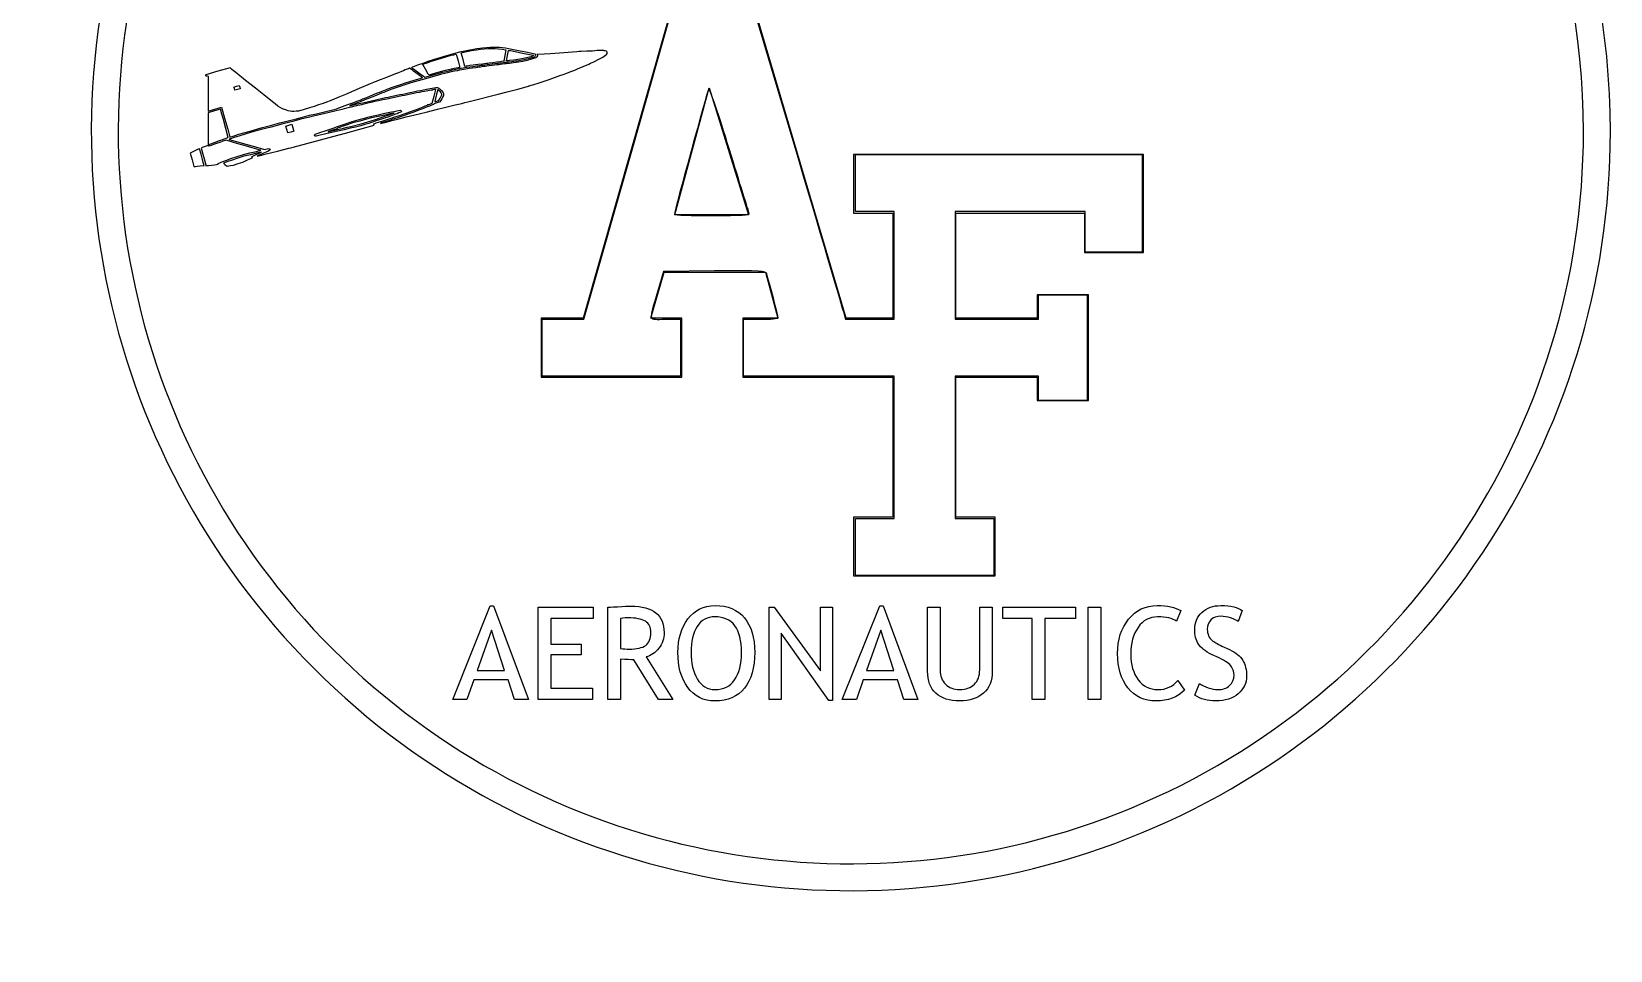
# Model space of a CAD drawing. Extents: x -6 to 156, y -6 to 156.
# Drawn here: x -6.1 to 156.3, y -6.1 to 88.4 of the extents above; entities that cross this region are included whole.
import ezdxf

# ---------------------------------------------------------------- set-up
doc = ezdxf.new("R2010")
doc.units = 0
doc.layers.add('1', color=7, linetype='CONTINUOUS')

msp = doc.modelspace()

# ---------------------------------------------------------------- linework, layer by layer
at = {"layer": '1', "color": 7}
msp.add_lwpolyline([(60.711814, 94.366526), (50.613713, 58.931674), (46.287643, 58.931674), (46.287643, 52.876013), (60.766164, 52.876013), (60.766164, 58.931674), (57.589984, 58.931674), (58.939524, 63.683964), (69.363954, 63.683964), (70.637715, 58.931674), (67.039464, 58.931674), (67.039464, 52.876013), (82.483335, 52.876013), (82.483335, 38.454562), (78.439525, 38.454562), (78.439525, 32.398212), (92.995196, 32.398212), (92.995196, 38.454562), (88.952136, 38.454562), (88.952136, 52.875273), (97.338496, 52.875273), (97.338496, 50.453053), (102.594777, 50.453053), (102.594777, 61.354634), (97.339176, 61.354634), (97.339176, 58.931004), (88.952816, 58.931004), (88.952816, 69.741004), (102.189927, 69.741004), (102.189927, 65.704134), (108.255947, 65.704134), (108.255947, 75.796665), (78.439525, 75.796665), (78.439525, 69.741004), (82.482655, 69.741004), (82.482655, 58.932364), (77.690455, 58.932364), (67.201944, 94.366526)], dxfattribs=at)
at = {"layer": '1', "color": 5}
for points in [[(59.058474, 58.822794), (60.631994, 58.822794), (60.631994, 55.892994), (60.631994, 52.963203), (53.516783, 52.963203), (46.401563, 52.963203), (46.401563, 55.892994), (46.401563, 58.822794), (48.546593, 58.823234), (50.691623, 58.823664), (55.714124, 76.508615), (60.736634, 94.193576), (63.962364, 94.139276), (67.188094, 94.084976), (72.177805, 77.238655)], [(77.383305, 59.607564), (77.599085, 58.822794), (80.102275, 58.822794), (82.605465, 58.822794), (82.605465, 64.368514), (82.605465, 69.914194), (80.617385, 69.914194), (78.629315, 69.914194), (78.629315, 72.843995), (78.629315, 75.773785), (93.382916, 75.773785), (108.136537, 75.773785), (108.136537, 70.751275), (108.136537, 65.728774), (105.206737, 65.728774), (102.276947, 65.728774), (102.276947, 67.821484), (102.276947, 69.914194), (95.580266, 69.914194), (88.883596, 69.914194), (88.883596, 64.368514), (88.883596, 58.822834), (93.173646, 58.822834), (97.463706, 58.822834), (97.463706, 60.078454), (97.463706, 61.334074), (99.974966, 61.334074), (102.486217, 61.334074), (102.486217, 55.893034), (102.486217, 50.451983), (99.974966, 50.451983), (97.463706, 50.451983), (97.463706, 51.707613), (97.463706, 52.963243), (93.173646, 52.963243), (88.883596, 52.963243), (88.883596, 45.638753), (88.883596, 38.314262), (90.871666, 38.314262), (92.859746, 38.314262), (92.859746, 35.384472), (92.859746, 32.454672), (85.744525, 32.454672), (78.629315, 32.454672), (78.629315, 35.384452)], [(64.132354, 63.796564), (58.873784, 63.740664), (58.297754, 61.753374)], [(78.629315, 35.384452), (78.629315, 38.314242), (80.617385, 38.314242), (82.605465, 38.314242), (82.605465, 45.638733), (82.605465, 52.963223), (74.862435, 52.963223), (67.119404, 52.963223), (67.119404, 55.893014), (67.119404, 58.822814), (68.898204, 58.822814)], [(54.444943, 23.837072), (54.444943, 19.696261), (53.148913, 19.696261), (53.148913, 29.189652)], [(54.444943, 28.023242), (54.444943, 24.938702)], [(86.048526, 29.189662), (87.344546, 29.189662), (87.344546, 22.690091)], [(86.048526, 22.592891), (86.048526, 29.189662)], [(91.414066, 22.722491), (91.414066, 29.189662), (92.710096, 29.189662), (92.710096, 22.586411)], [(112.111597, 28.839732), (111.677427, 27.731632)], [(118.410278, 28.839732), (118.027958, 27.712192)], [(116.343117, 25.184942), (117.120737, 24.815572)], [(58.352464, 19.696271), (55.818734, 23.772272)], [(57.082354, 24.063872), (59.836404, 19.696261), (58.352464, 19.696271)], [(116.045037, 23.960202), (115.280377, 24.316612)], [(111.787587, 21.646791), (112.500407, 20.655331)], [(113.563147, 20.130441), (114.036197, 21.322791)]]:
    msp.add_lwpolyline(points, dxfattribs=at)
at = {"layer": '1', "color": 7}
for points in [[(45.273003, 82.913315), (45.447373, 82.969015), (46.067003, 83.173255), (46.686613, 83.377555), (46.904353, 83.448055), (47.122103, 83.518555), (47.673173, 83.712985), (48.224233, 83.907405), (48.570203, 84.028725), (48.916173, 84.150045), (49.184963, 84.250045), (49.453763, 84.350045), (49.740663, 84.469955), (50.027563, 84.589835), (50.610773, 84.838325), (51.193993, 85.086805), (51.360913, 85.168705), (51.527853, 85.250605), (51.655713, 85.302705), (51.783573, 85.354805), (52.212763, 85.583115), (52.641963, 85.811435), (52.780063, 85.906735), (52.918173, 86.002036), (52.998373, 86.086036), (53.078573, 86.170036), (53.087573, 86.248136), (53.096573, 86.326236), (53.049173, 86.373336), (53.001773, 86.420336), (52.870963, 86.444036), (52.740143, 86.467736), (52.736143, 86.482136), (52.036943, 86.473136), (51.804503, 86.454136), (51.572063, 86.435136), (50.992053, 86.410136), (50.412023, 86.385136), (50.193913, 86.372936), (49.975803, 86.360736), (48.614793, 86.253866), (47.253783, 86.146996), (46.599713, 86.105196), (45.945653, 86.063396), (45.915053, 86.066396), (45.884453, 86.069396), (45.911653, 86.022296), (45.938853, 85.975296), (45.843553, 85.848905), (45.748253, 85.722515), (45.290913, 85.592025), (44.833563, 85.461515), (44.395363, 85.371715), (43.957163, 85.281915), (43.706013, 85.245115), (43.454863, 85.208415), (43.236233, 85.182615), (43.017623, 85.156815), (42.857053, 85.136015), (42.696493, 85.115215), (42.602993, 85.109215), (42.509493, 85.103215), (42.315103, 85.075815), (42.120723, 85.048515), (41.926353, 85.026615), (41.731983, 85.004715), (41.490003, 84.972015), (41.248023, 84.939315), (40.891633, 84.896215), (40.535253, 84.853115), (40.363643, 84.829315), (40.192053, 84.805515), (40.054353, 84.787915), (39.916643, 84.770315), (39.573943, 84.720915), (39.231233, 84.671615), (38.877542, 84.619015), (38.523842, 84.566415), (38.330782, 84.534415), (38.137672, 84.502515), (37.889462, 84.455515), (37.641232, 84.408515), (37.360262, 84.351215), (37.079302, 84.293915), (36.500362, 84.155485), (35.921412, 84.017055), (34.392062, 83.583255), (32.862692, 83.149455), (32.155612, 82.918265), (31.448532, 82.687065), (31.135382, 82.575775), (30.822242, 82.464495), (30.564882, 82.366095), (30.307522, 82.267695), (30.082672, 82.180395), (29.857832, 82.093095), (29.132242, 81.801685), (28.406662, 81.510285), (28.214962, 81.431885), (28.023232, 81.353485), (27.809822, 81.267885), (27.596392, 81.182285), (27.360412, 81.092385), (27.124422, 81.002485), (26.886482, 80.919485), (26.648532, 80.836485), (26.620732, 80.808685), (26.592932, 80.780885), (26.834992, 80.849585), (27.077052, 80.918185), (27.512352, 81.018185), (27.947652, 81.118185), (28.393942, 81.221365), (28.840232, 81.324545), (29.410472, 81.451735), (29.980742, 81.578945), (30.126082, 81.611445), (30.271432, 81.643945), (30.553362, 81.697845), (30.835282, 81.751845), (31.138592, 81.814245), (31.441892, 81.876745), (31.756132, 81.942545), (32.070372, 82.008345), (32.362252, 82.069145), (32.654132, 82.129945), (32.968442, 82.195445), (33.282742, 82.260945), (33.574742, 82.321345), (33.866742, 82.381645), (34.476882, 82.494105), (35.087032, 82.606555), (35.265592, 82.647555), (35.444172, 82.688655), (35.536072, 82.691655), (35.627972, 82.694655), (35.696772, 82.647255), (35.765572, 82.599855), (35.917432, 82.476685), (36.069302, 82.353525), (36.138902, 82.244185), (36.208502, 82.134835), (36.228902, 82.063235), (36.249302, 81.991635), (36.244302, 81.932335), (36.239302, 81.873035), (36.152002, 81.693305), (36.064702, 81.513585), (35.953162, 81.347995), (35.841632, 81.182395), (35.545762, 81.097995), (35.249892, 81.013595), (35.233192, 80.975795), (35.216592, 80.937995), (35.009552, 80.853495), (34.802512, 80.768995), (34.566922, 80.677695), (34.331332, 80.586395), (34.095722, 80.495095), (33.860132, 80.403795), (33.613482, 80.309595), (33.366832, 80.215295), (33.076092, 80.108865), (32.785352, 80.002445), (32.091182, 79.767645), (31.397032, 79.532845), (31.037012, 79.406585), (30.676982, 79.280305), (30.251922, 79.156995), (29.826852, 79.033685), (29.787752, 79.003785), (29.748752, 78.973885), (30.335862, 79.125345), (30.922982, 79.276805), (31.654992, 79.462315), (32.387002, 79.647845), (32.833052, 79.751825), (33.279102, 79.855805), (34.457222, 80.145125), (35.635332, 80.434435), (36.202532, 80.572395), (36.769712, 80.710345), (37.447042, 80.879115), (38.124342, 81.047895), (38.435312, 81.125195), (38.746272, 81.202495), (39.833293, 81.477645), (40.920313, 81.752785), (41.850683, 81.993385), (42.781043, 82.233985), (43.875903, 82.523325), (44.970743, 82.812735), (45.035543, 82.835835), (45.100243, 82.858935)], [(45.703203, 85.966805), (45.782003, 86.081376), (44.866233, 86.272726), (43.950463, 86.464096), (43.433433, 86.567136), (42.916393, 86.670176), (42.618503, 86.713776), (42.320613, 86.757376), (41.991473, 86.785376), (41.662343, 86.813376), (41.354483, 86.809376), (41.046623, 86.805376), (40.650783, 86.774376), (40.254933, 86.743376), (39.967363, 86.709276), (39.679773, 86.675176), (39.318513, 86.607476), (38.957242, 86.539776), (38.429532, 86.430206), (37.901822, 86.320616), (36.537782, 85.932665), (35.173732, 85.544705), (34.634872, 85.349165), (34.096032, 85.153615), (33.577742, 84.969345), (33.059452, 84.785085), (33.012952, 84.760285), (32.966552, 84.735485), (32.973552, 84.712785), (32.980552, 84.690085), (33.074852, 84.640985), (33.169152, 84.591885), (33.573422, 84.290995), (33.977672, 83.990105), (34.143712, 83.865045), (34.309742, 83.739975), (34.925842, 83.915755), (35.541942, 84.091545), (36.185972, 84.251955), (36.829972, 84.412425), (37.166712, 84.482725), (37.503442, 84.553025), (38.068872, 84.655455), (38.634302, 84.757895), (38.954432, 84.802995), (39.274563, 84.848095), (39.457233, 84.874795), (39.639883, 84.901495), (39.799873, 84.924195), (39.959883, 84.946995), (40.119963, 84.969495), (40.280053, 84.991995), (40.498293, 85.018995), (40.716533, 85.045995), (41.245073, 85.110995), (41.773593, 85.175995), (41.911413, 85.193195), (42.049213, 85.210395), (42.209353, 85.232695), (42.369493, 85.254995), (42.524313, 85.275195), (42.679113, 85.295395), (42.786803, 85.302395), (42.894503, 85.309395), (43.287753, 85.360495), (43.681033, 85.411595), (43.840673, 85.435595), (44.000313, 85.459595), (44.537463, 85.577815), (45.074593, 85.696025), (45.350043, 85.774225), (45.625493, 85.852425)], [(37.338762, 84.626915), (36.936382, 84.536615), (36.423902, 84.415345), (35.911422, 84.294085), (35.312582, 84.122745), (34.713762, 83.951415), (34.680962, 84.007415), (34.648162, 84.063415), (34.372642, 84.555655), (34.097112, 85.047905), (34.109212, 85.056905), (34.121312, 85.065905), (34.561932, 85.230615), (35.002542, 85.395325), (36.017552, 85.697085), (37.032542, 85.998926), (37.289052, 86.055126), (37.545562, 86.111326), (37.740192, 85.429345), (37.934832, 84.747355), (37.837932, 84.732555), (37.741032, 84.717755)], [(42.030153, 85.327135), (41.695493, 85.280435), (41.317233, 85.230635), (40.938973, 85.180835), (40.800893, 85.164735), (40.662793, 85.148635), (40.237243, 85.097835), (39.811693, 85.047035), (39.548893, 85.009335), (39.286093, 84.971735), (38.965502, 84.928235), (38.644922, 84.884735), (38.547522, 84.871635), (38.450222, 84.858535), (38.252382, 85.551735), (38.054552, 86.244946), (38.339162, 86.310346), (38.623782, 86.375746), (39.131543, 86.471846), (39.639303, 86.567946), (40.034783, 86.612246), (40.430283, 86.656546), (40.812663, 86.678846), (41.195033, 86.701146), (41.543983, 86.687046), (41.892933, 86.672846), (42.270603, 86.620546), (42.648283, 86.568246), (42.651283, 86.559246), (42.654283, 86.550246), (42.545563, 85.972325), (42.436863, 85.394415), (42.401263, 85.384315), (42.365763, 85.374215)], [(44.764443, 85.737115), (44.304343, 85.640615), (44.100153, 85.606015), (43.895953, 85.571415), (43.462093, 85.508015), (43.028233, 85.444615), (42.896603, 85.426615), (42.764983, 85.408615), (42.748283, 85.417615), (42.731583, 85.426615), (42.835063, 85.957425), (42.938543, 86.488236), (42.963343, 86.495236), (42.988143, 86.502236), (43.150293, 86.475836), (43.312433, 86.449436), (44.380953, 86.226776), (45.449483, 86.004106), (45.456483, 85.980806), (45.463483, 85.957505), (45.444683, 85.923605), (45.425883, 85.889705), (45.325753, 85.861305), (45.225623, 85.832905)], [(25.287632, 80.512715), (25.307332, 80.526715), (25.858052, 80.722325), (26.408802, 80.917925), (26.924462, 81.111395), (27.440122, 81.304865), (27.653882, 81.389365), (27.867632, 81.473865), (27.919432, 81.500765), (27.971232, 81.527665), (28.313762, 81.661025), (28.656282, 81.794395), (29.050542, 81.954825), (29.444812, 82.115265), (29.680702, 82.205465), (29.916622, 82.295665), (30.269842, 82.433225), (30.623062, 82.570785), (30.902592, 82.674815), (31.182132, 82.778845), (31.758422, 82.968245), (32.334712, 83.157635), (33.210452, 83.417985), (34.086202, 83.678345), (34.089202, 83.685345), (34.092202, 83.692345), (33.626312, 84.035105), (33.160402, 84.377865), (32.998752, 84.492625), (32.837092, 84.607385), (32.824192, 84.652585), (32.811292, 84.697785), (32.775992, 84.675885), (32.740692, 84.653985), (32.623362, 84.606685), (32.506052, 84.559385), (32.408052, 84.520585), (32.310152, 84.481785), (32.120582, 84.402985), (31.931002, 84.324085), (31.621302, 84.200745), (31.311602, 84.077405), (30.379902, 83.716415), (29.448222, 83.355425), (29.319702, 83.305625), (29.191192, 83.255825), (29.106592, 83.218825), (29.021992, 83.181825), (28.851522, 83.112425), (28.681042, 83.043025), (27.578702, 82.571555), (26.476362, 82.100075), (26.317252, 82.032475), (26.158142, 81.964875), (25.807812, 81.817185), (25.457492, 81.669495), (24.739712, 81.392425), (24.021932, 81.115365), (23.936832, 81.080065), (23.851732, 81.044865), (23.613212, 80.963765), (23.374711, 80.882665), (22.918791, 80.729895), (22.462871, 80.577125), (21.887991, 80.412635), (21.313121, 80.248135), (21.073201, 80.228935), (20.833291, 80.209735), (20.649151, 80.226435), (20.465011, 80.243135), (20.269901, 80.293335), (20.074791, 80.343535), (19.877121, 80.419335), (19.679431, 80.495135), (19.443741, 80.624205), (19.208041, 80.753275), (18.926011, 80.982005), (18.644001, 81.210745), (17.763871, 81.911025), (16.883741, 82.611305), (15.869411, 83.415995), (14.855081, 84.220695), (14.643841, 84.386375), (14.432591, 84.552065), (14.360691, 84.626765), (14.288791, 84.701365), (13.032591, 84.348875), (11.776411, 83.996375), (11.759711, 83.958275), (11.743011, 83.920175), (11.788411, 83.894875), (11.833811, 83.869575), (11.886411, 83.884675), (11.939111, 83.899775), (11.975411, 83.862275), (12.011711, 83.824775), (12.011971, 83.367275), (12.012231, 82.909755), (12.015231, 81.970985), (12.018231, 81.032195), (12.021231, 80.688165), (12.024231, 80.344125), (12.023771, 80.302625), (12.023311, 80.261125), (12.714721, 80.452445), (13.406141, 80.643765), (13.721331, 79.520595), (14.036521, 78.397435), (14.140891, 77.981635), (14.245261, 77.565835), (14.709931, 77.715885), (15.174581, 77.865945), (16.329331, 78.195495), (17.484071, 78.525045), (18.434501, 78.778655), (19.384951, 79.032275), (19.619071, 79.087075), (19.853191, 79.141875), (20.406401, 79.287115), (20.959611, 79.432375), (21.713631, 79.624115), (22.467651, 79.815845), (23.158851, 79.977635), (23.850072, 80.139425), (24.128342, 80.206225), (24.406612, 80.273025), (24.837882, 80.387155), (25.269132, 80.501265)], [(14.723831, 82.563745), (14.676731, 82.728705), (14.951671, 82.807105), (15.226611, 82.885505), (15.273711, 82.720535), (15.320811, 82.555565), (15.045871, 82.477165), (14.770941, 82.398765)], [(29.080462, 78.865025), (29.070162, 78.927425), (29.186912, 78.976725), (29.303682, 79.026025), (30.033562, 79.260645), (30.763452, 79.495285), (31.241482, 79.653895), (31.719512, 79.812505), (32.292822, 80.012405), (32.866102, 80.212305), (33.156572, 80.319715), (33.447032, 80.427145), (33.800632, 80.563345), (34.154242, 80.699535), (34.367362, 80.786235), (34.580502, 80.872935), (34.601102, 80.903035), (34.621802, 80.933035), (34.688602, 80.930035), (34.755402, 80.927035), (34.917912, 80.997535), (35.080422, 81.068035), (35.272032, 81.778295), (35.463632, 82.488565), (35.375832, 82.483565), (35.288032, 82.478565), (35.155152, 82.429765), (35.022272, 82.380965), (34.996572, 82.395265), (34.970772, 82.409565), (34.622142, 82.346165), (34.273502, 82.282665), (34.014382, 82.232165), (33.755242, 82.181665), (33.463382, 82.120865), (33.171522, 82.059965), (32.857012, 81.995165), (32.542502, 81.930365), (32.250862, 81.868865), (31.959212, 81.807365), (31.184532, 81.646345), (30.409842, 81.485325), (29.982322, 81.399725), (29.554812, 81.314125), (29.152642, 81.223025), (28.750472, 81.132025), (28.271292, 81.019055), (27.792122, 80.906085), (27.268752, 80.781325), (26.745372, 80.656545), (26.266082, 80.544015), (25.786802, 80.431475), (24.484792, 80.117835), (23.182791, 79.804175), (22.813621, 79.722575), (22.444441, 79.640975), (21.569211, 79.415515), (20.694001, 79.190055), (19.598871, 78.901635), (18.503751, 78.613225), (17.492611, 78.352105), (16.481461, 78.090995), (15.829251, 77.887755), (15.177041, 77.684515), (14.693191, 77.528985), (14.209331, 77.373445), (14.201331, 77.358845), (14.193331, 77.344345), (15.041161, 77.100825), (15.889001, 76.857325), (16.510561, 76.679755), (17.132111, 76.502175), (17.478821, 76.401705), (17.825531, 76.301215), (18.085891, 76.358215), (18.346251, 76.415215), (18.368151, 76.338515), (18.389951, 76.261815), (18.348251, 76.241215), (18.306551, 76.220615), (18.281751, 76.182615), (18.256851, 76.144615), (18.150361, 76.101015), (18.043881, 76.057415), (17.874031, 75.985815), (17.704161, 75.914215), (17.526961, 75.826715), (17.349751, 75.739215), (17.251451, 75.708515), (17.153151, 75.677815), (17.102651, 75.646315), (17.052151, 75.614815), (17.518491, 75.731055), (17.984831, 75.847305), (19.151731, 76.134235), (20.318651, 76.421155), (20.541981, 76.472055), (20.765311, 76.522955), (22.168171, 76.899935), (23.571042, 77.276915), (24.863882, 77.622625), (26.156722, 77.968345), (27.623602, 78.386305), (29.090492, 78.804285)], [(35.890712, 81.593575), (36.048322, 81.870475), (36.062822, 81.940475), (36.077322, 82.010475), (36.010522, 82.115915), (35.943722, 82.221355), (35.799192, 82.341825), (35.654662, 82.462295), (35.492762, 81.849995), (35.330842, 81.237705), (35.434932, 81.251705), (35.539022, 81.265705), (35.636122, 81.291405), (35.733222, 81.317105)], [(63.586464, 82.661385), (67.632254, 69.579204), (60.058364, 69.579204)], [(12.658521, 77.006815), (13.133741, 77.175315), (13.172041, 77.207615), (13.210341, 77.239915), (13.602511, 77.366005), (13.994671, 77.492155), (14.037971, 77.518055), (14.081271, 77.543855), (13.833281, 78.464115), (13.585271, 79.384375), (13.445941, 79.921785), (13.306581, 80.459215), (12.664381, 80.269915), (12.022171, 80.080615), (12.024171, 79.890865), (12.026171, 79.701115), (12.029171, 78.560235), (12.032171, 77.419355), (12.034171, 77.118185), (12.036171, 76.817015), (12.040171, 76.804415), (12.044171, 76.791915), (12.114771, 76.815415), (12.185371, 76.838815)], [(27.173842, 78.612635), (26.628462, 78.481645), (26.003362, 78.338255), (25.378262, 78.194875), (24.262542, 77.936925), (23.146841, 77.678985), (23.065241, 77.672985), (22.983641, 77.666985), (22.959641, 77.724685), (22.935641, 77.782485), (22.990741, 77.824185), (23.045841, 77.865885), (23.337111, 77.970465), (23.628382, 78.075045), (24.050872, 78.219945), (24.473352, 78.364845), (24.895842, 78.509675), (25.318352, 78.654515), (25.730492, 78.793985), (26.142632, 78.933465), (26.740232, 79.131535), (27.337822, 79.329615), (27.968352, 79.495665), (28.598872, 79.661725), (28.990302, 79.748725), (29.381722, 79.835725), (29.795112, 79.929125), (30.208522, 80.022525), (30.555602, 80.098225), (30.902702, 80.173925), (31.162032, 80.223725), (31.421362, 80.273525), (31.626032, 80.306525), (31.830712, 80.339525), (31.864612, 80.325025), (31.898512, 80.310525), (31.913212, 80.258925), (31.927912, 80.207325), (31.895312, 80.175725), (31.862712, 80.144125), (31.660412, 80.061525), (31.458102, 79.978925), (31.296842, 79.918825), (31.135582, 79.858725), (30.605912, 79.672685), (30.076242, 79.486635), (29.400752, 79.269725), (28.725272, 79.052845), (28.639172, 79.020945), (28.553072, 78.989045), (28.136392, 78.865455), (27.719722, 78.741855)], [(29.257332, 79.396855), (29.725282, 79.549115), (30.201672, 79.713465), (30.678082, 79.877835), (30.915612, 79.962335), (31.153152, 80.046835), (30.928652, 79.999935), (30.704142, 79.953035), (30.368012, 79.880635), (30.031882, 79.808235), (29.684732, 79.732735), (29.337582, 79.657235), (28.835292, 79.541945), (28.332992, 79.426655), (27.628802, 79.227015), (26.924612, 79.027385), (26.133042, 78.758845), (25.341472, 78.490305), (25.303472, 78.456805), (25.265472, 78.423205), (25.154442, 78.395505), (25.043412, 78.367805), (24.719152, 78.259355), (24.394892, 78.150915), (24.389892, 78.140915), (24.384892, 78.130915), (24.724952, 78.212615), (25.064992, 78.294315), (25.511362, 78.397185), (25.957732, 78.500045), (26.338032, 78.584345), (26.718342, 78.668645), (27.754282, 78.956025), (28.790242, 79.243385)], [(20.110911, 78.356765), (20.010471, 78.708685), (20.329401, 78.799685), (20.648331, 78.890685), (20.748761, 78.538765), (20.849201, 78.186845), (20.530281, 78.095845), (20.211351, 78.004845)], [(11.518601, 74.958595), (11.429101, 75.272465), (11.288201, 75.820965), (11.147301, 76.369465), (11.063101, 76.345465), (10.978901, 76.321465), (10.851231, 76.261865), (10.723561, 76.202365), (10.514111, 76.102865), (10.304651, 76.003365), (10.238051, 75.969965), (10.171451, 75.936565), (10.362341, 75.242635), (10.553241, 74.548715), (10.729121, 74.557715), (10.904991, 74.566715), (11.204061, 74.602315), (11.503151, 74.637815), (11.555551, 74.641815), (11.607951, 74.645815)], [(13.057491, 74.817085), (13.050491, 74.841085), (13.129291, 74.877685), (13.208091, 74.914285), (13.375251, 74.995285), (13.542411, 75.076285), (13.942581, 75.216015), (14.342741, 75.355815), (15.005911, 75.567855), (15.669061, 75.779905), (16.325651, 75.944315), (16.982251, 76.108705), (17.217041, 76.161105), (17.451831, 76.213505), (17.359431, 76.245405), (17.267131, 76.277305), (16.567781, 76.477415), (15.868441, 76.677535), (14.974971, 76.932685), (14.081531, 77.187825), (13.978631, 77.219025), (13.875761, 77.250125), (13.549041, 77.140635), (13.222321, 77.031145), (12.898001, 76.917345), (12.573681, 76.803535), (12.329641, 76.716535), (12.085601, 76.629535), (12.058501, 76.675335), (12.031401, 76.721235), (11.922631, 76.676635), (11.813861, 76.632035), (11.608551, 76.559635), (11.403251, 76.487235), (11.359751, 76.464735), (11.316251, 76.442235), (11.546451, 75.585765), (11.776581, 74.729285), (11.776131, 74.678485), (11.775671, 74.627685), (11.922461, 74.641285), (12.069261, 74.654885), (12.372671, 74.685085), (12.676081, 74.715285), (12.870331, 74.754085), (13.064591, 74.792885)], [(16.085821, 75.218155), (16.579821, 75.456245), (16.544621, 75.488045), (16.509421, 75.519845), (16.525321, 75.545445), (16.541221, 75.571045), (17.033691, 75.804135), (17.526151, 76.037215), (17.279811, 75.983515), (17.033481, 75.929815), (16.367531, 75.762875), (15.701581, 75.595945), (15.091091, 75.401335), (14.480611, 75.206725), (14.035201, 75.050405), (13.589791, 74.894075), (13.749851, 74.752005), (13.909931, 74.609905), (13.950731, 74.600905), (13.991531, 74.591905), (14.316881, 74.647205), (14.642231, 74.702505), (15.116911, 74.841325), (15.591581, 74.980135)]]:
    msp.add_lwpolyline(points, close=True, dxfattribs=at)
at = {"layer": '1', "color": 5}
for points in [[(67.692614, 69.757224)], [(43.538883, 19.696271), (42.884393, 21.698631), (39.352723, 21.698631), (38.652872, 19.696271), (37.201322, 19.696271), (41.057003, 29.319262), (41.400443, 29.319262), (44.977473, 19.696271)], [(83.611995, 19.696271), (82.957505, 21.698631), (79.425835, 21.698631), (78.725975, 19.696271), (77.274435, 19.696271), (81.130105, 29.319262), (81.473555, 29.319262), (85.050585, 19.696271)], [(47.271443, 28.023242), (47.271443, 25.385832), (50.407823, 25.385832), (50.407823, 24.284202), (47.271443, 24.284202), (47.271443, 20.862701), (51.574243, 20.862701), (51.574243, 19.696271), (45.975413, 19.696271), (45.975413, 29.189662), (51.645523, 29.189662), (51.645523, 28.023242)], [(54.444943, 28.023242)], [(75.887685, 19.566671), (70.982225, 26.506892), (70.982225, 19.696271), (69.751004, 19.696271), (69.751004, 29.189662), (70.269414, 29.189662), (75.045265, 22.625291), (75.045265, 29.189662), (76.276495, 29.189662), (76.276495, 19.566671)], [(98.114516, 28.023242), (98.114516, 19.696271), (96.818496, 19.696271), (96.818496, 28.023242), (93.798756, 28.023242), (93.798756, 29.189662), (101.270346, 29.189662), (101.270346, 28.023242)], [(102.585807, 19.696271), (102.585807, 29.189662), (103.881837, 29.189662), (103.881837, 19.696271)], [(112.111597, 28.839732)], [(41.167163, 26.830892), (39.696173, 22.651211), (42.515023, 22.651211)], [(81.240265, 26.830892), (79.769275, 22.651211), (82.588135, 22.651211)], [(60.354814, 24.523972)], [(61.715644, 24.523972)], [(113.563147, 20.130441)]]:
    msp.add_lwpolyline(points, close=True, dxfattribs=at)
at = {"layer": '1', "color": 7}
for points in [[(156.31716, 78.158075), (156.31716, 98.886991), (148.08263, 118.766905), (133.425073, 133.424463)], [(153.544875, 78.158075), (153.544875, 98.151736), (145.602424, 117.326508), (131.464771, 131.464161)], [(5.94967, 108.068028), (-6.147777, 78.862208), (0.53913, 45.244855), (22.892297, 22.891687)], [(8.510927, 107.007121), (-3.157423, 78.837232), (3.2923, 46.412288), (24.852599, 24.851989)], [(107.007731, 8.510317), (135.177619, 20.178667), (153.544875, 47.667207), (153.544875, 78.158075)], [(108.068638, 5.94906), (137.274459, 18.046507), (156.31716, 46.545923), (156.31716, 78.158075)], [(24.852599, 24.851989), (46.412898, 3.29169), (78.837842, -3.158033), (107.007731, 8.510317)], [(22.892297, 22.891687), (45.245465, 0.53852), (78.862818, -6.148387), (108.068638, 5.94906)]]:
    msp.add_open_spline(points, degree=3, dxfattribs=at)
at = {"layer": '1', "color": 5}
for points in [[(63.541054, 82.524015), (63.413384, 82.388285), (60.004184, 69.945114), (60.004184, 69.614844)], [(65.641554, 76.350525), (64.568134, 79.832955), (63.622904, 82.611035), (63.541054, 82.524015)], [(72.177805, 77.238655), (74.922155, 67.973174), (77.264625, 60.039184), (77.383305, 59.607564)], [(67.692614, 69.757224), (67.638014, 69.901104), (66.714984, 72.868075), (65.641554, 76.350525)], [(60.004184, 69.614844), (60.004184, 69.549344), (61.756444, 69.495634), (63.898094, 69.495634)], [(63.898094, 69.495634), (66.926694, 69.495634), (67.769914, 69.553734), (67.692614, 69.757224)], [(69.504504, 63.482654), (69.399244, 63.825334), (69.005494, 63.848344), (64.132354, 63.796564)], [(70.676485, 58.979764), (70.676025, 59.127104), (69.752434, 62.675514), (69.504504, 63.482654)], [(58.297754, 61.753374), (57.341224, 58.453464), (57.245364, 58.822794), (59.058474, 58.822794)], [(68.898204, 58.822814), (69.876544, 58.822814), (70.676775, 58.893414), (70.676485, 58.979764)], [(54.153333, 29.235052), (54.779747, 29.269585), (55.235517, 29.286852), (55.520644, 29.286852)], [(55.520644, 29.286852), (57.80165, 29.286852), (58.942154, 28.379635), (58.942154, 26.565202)], [(61.385154, 27.971402), (62.076367, 28.895895), (63.007347, 29.358142), (64.178094, 29.358142)], [(64.178094, 29.358142), (65.495721, 29.358142), (66.504461, 28.932615), (67.204314, 28.081562)], [(106.739567, 27.945482), (107.499907, 28.882935), (108.482727, 29.351662), (109.688027, 29.351662)], [(109.688027, 29.351662), (110.720527, 29.351662), (111.528384, 29.181019), (112.111597, 28.839732)], [(114.288917, 28.651812), (114.790051, 29.118379), (115.433744, 29.351662), (116.219997, 29.351662)], [(116.219997, 29.351662), (117.269778, 29.351662), (117.999871, 29.181019), (118.410278, 28.839732)], [(53.148913, 29.189652), (53.196447, 29.189652), (53.531253, 29.204785), (54.153333, 29.235052)], [(55.209594, 28.088042), (55.079994, 28.088042), (54.82511, 28.066442), (54.444943, 28.023242)], [(57.011074, 27.738112), (56.630907, 27.971398), (56.030414, 28.088042), (55.209594, 28.088042)], [(57.581324, 26.591132), (57.581324, 27.122505), (57.39124, 27.504832), (57.011074, 27.738112)], [(60.354814, 24.523972), (60.354814, 25.897758), (60.698261, 27.046902), (61.385154, 27.971402)], [(64.178094, 28.191722), (63.374554, 28.191722), (62.763261, 27.863395), (62.344214, 27.206742)], [(66.899744, 24.523972), (66.899744, 26.969138), (65.992528, 28.191722), (64.178094, 28.191722)], [(67.204314, 28.081562), (67.908488, 27.230502), (68.260574, 26.044638), (68.260574, 24.523972)], [(105.599067, 24.413812), (105.599067, 25.830798), (105.979233, 27.008022), (106.739567, 27.945482)], [(109.720427, 28.185242), (108.886654, 28.185242), (108.21704, 27.826675), (107.711587, 27.109542)], [(111.677427, 27.731632), (111.2627, 28.034038), (110.610367, 28.185242), (109.720427, 28.185242)], [(113.537227, 26.889222), (113.537227, 27.597715), (113.787791, 28.185245), (114.288917, 28.651812)], [(115.209097, 27.874192), (114.958531, 27.623632), (114.833247, 27.301788), (114.833247, 26.908662)], [(116.252397, 28.250042), (115.811751, 28.250042), (115.463984, 28.124758), (115.209097, 27.874192)], [(117.237377, 28.075082), (116.883131, 28.191722), (116.554804, 28.250042), (116.252397, 28.250042)], [(118.027958, 27.712192), (117.855151, 27.837478), (117.591624, 27.958442), (117.237377, 28.075082)], [(57.049954, 25.249742), (57.4042, 25.500308), (57.581324, 25.947438), (57.581324, 26.591132)], [(58.942154, 26.565202), (58.942154, 25.969028), (58.75855, 25.431178), (58.391344, 24.951652)], [(62.344214, 27.206742), (61.925167, 26.550088), (61.715644, 25.655832), (61.715644, 24.523972)], [(107.711587, 27.109542), (107.21046, 26.392408), (106.959897, 25.467912), (106.959897, 24.336052)], [(113.919547, 25.392312), (113.664667, 25.807038), (113.537227, 26.306008), (113.537227, 26.889222)], [(114.833247, 26.908662), (114.833247, 26.666735), (114.878611, 26.446408), (114.969337, 26.247682)], [(114.969337, 26.247682), (115.060057, 26.048962), (115.185337, 25.882638), (115.345177, 25.748712)], [(54.444943, 24.938702), (54.75599, 24.895502), (55.058397, 24.873902), (55.352164, 24.873902)], [(55.352164, 24.873902), (56.129777, 24.873902), (56.695707, 24.999182), (57.049954, 25.249742)], [(58.391344, 24.951652), (58.024137, 24.476438), (57.587807, 24.180512), (57.082354, 24.063872)], [(61.365714, 20.933981), (60.691781, 21.867121), (60.354814, 23.063785), (60.354814, 24.523972)], [(61.715644, 24.523972), (61.715644, 23.435311), (61.929487, 22.525935), (62.357174, 21.795841)], [(66.199894, 21.705111), (66.666461, 22.374725), (66.899744, 23.314345), (66.899744, 24.523972)], [(68.260574, 24.523972), (68.260574, 22.964418), (67.908488, 21.741835), (67.204314, 20.856221)], [(106.668287, 20.875661), (105.955473, 21.769915), (105.599067, 22.949298), (105.599067, 24.413812)], [(115.280377, 24.316612), (114.632364, 24.619012), (114.178754, 24.977578), (113.919547, 25.392312)], [(115.345177, 25.748712), (115.509344, 25.614792), (115.841991, 25.426868), (116.343117, 25.184942)], [(117.120737, 24.815572), (117.768751, 24.508852), (118.222358, 24.141645), (118.481558, 23.713952)], [(55.818734, 23.772272), (55.529287, 23.772272), (55.071357, 23.793872), (54.444943, 23.837072)], [(106.959897, 24.336052), (106.959897, 23.256025), (107.21694, 22.379045), (107.731027, 21.705111)], [(117.328098, 23.059461), (117.159617, 23.335948), (116.731931, 23.636195), (116.045037, 23.960202)], [(117.587308, 22.171681), (117.587308, 22.491368), (117.500904, 22.787295), (117.328098, 23.059461)], [(118.481558, 23.713952), (118.745084, 23.290585), (118.876848, 22.750575), (118.876848, 22.093921)], [(62.357174, 21.795841), (62.789187, 21.065741), (63.396161, 20.700691), (64.178094, 20.700691)], [(64.178094, 20.700691), (65.063707, 20.700691), (65.737641, 21.035498), (66.199894, 21.705111)], [(86.910386, 20.324851), (86.335812, 20.851898), (86.048526, 21.607911), (86.048526, 22.592891)], [(87.344546, 22.690091), (87.344546, 22.111205), (87.528152, 21.633838), (87.895366, 21.257991)], [(87.895366, 21.257991), (88.262572, 20.886458), (88.748579, 20.700691), (89.353386, 20.700691)], [(89.353386, 20.700691), (89.992759, 20.700691), (90.496049, 20.882135), (90.863256, 21.245021)], [(90.863256, 21.245021), (91.230463, 21.607915), (91.414066, 22.100405), (91.414066, 22.722491)], [(92.710096, 22.586411), (92.710096, 21.627351), (92.409849, 20.877818), (91.809356, 20.337811)], [(107.731027, 21.705111), (108.24944, 21.035498), (108.916894, 20.700691), (109.733387, 20.700691)], [(109.733387, 20.700691), (110.623327, 20.700691), (111.30806, 21.016058), (111.787587, 21.646791)], [(114.036197, 21.322791), (114.278117, 21.145665), (114.578361, 20.996621), (114.936927, 20.875661)], [(117.127217, 21.115421), (117.433944, 21.391908), (117.587308, 21.743995), (117.587308, 22.171681)], [(118.876848, 22.093921), (118.876848, 21.381108), (118.589561, 20.776298), (118.014988, 20.279491)], [(64.178094, 19.534271), (62.981427, 19.534271), (62.043967, 20.000841), (61.365714, 20.933981)], [(67.204314, 20.856221), (66.500141, 19.974921), (65.491401, 19.534271), (64.178094, 19.534271)], [(89.366346, 19.534271), (88.303606, 19.534271), (87.484952, 19.797798), (86.910386, 20.324851)], [(91.809356, 20.337811), (91.213183, 19.802118), (90.398846, 19.534271), (89.366346, 19.534271)], [(109.597307, 19.534271), (108.35744, 19.534271), (107.3811, 19.981401), (106.668287, 20.875661)], [(112.500407, 20.655331), (111.748707, 19.907958), (110.781007, 19.534271), (109.597307, 19.534271)], [(115.721027, 19.534271), (114.878614, 19.534271), (114.159321, 19.732995), (113.563147, 20.130441)], [(114.936927, 20.875661), (115.299821, 20.759015), (115.623827, 20.700691), (115.908947, 20.700691)], [(118.014988, 20.279491), (117.444741, 19.782678), (116.680087, 19.534271), (115.721027, 19.534271)], [(115.908947, 20.700691), (116.414401, 20.700691), (116.820491, 20.838935), (117.127217, 21.115421)]]:
    msp.add_open_spline(points, degree=3, dxfattribs=at)

doc.saveas('drawing.dxf')
